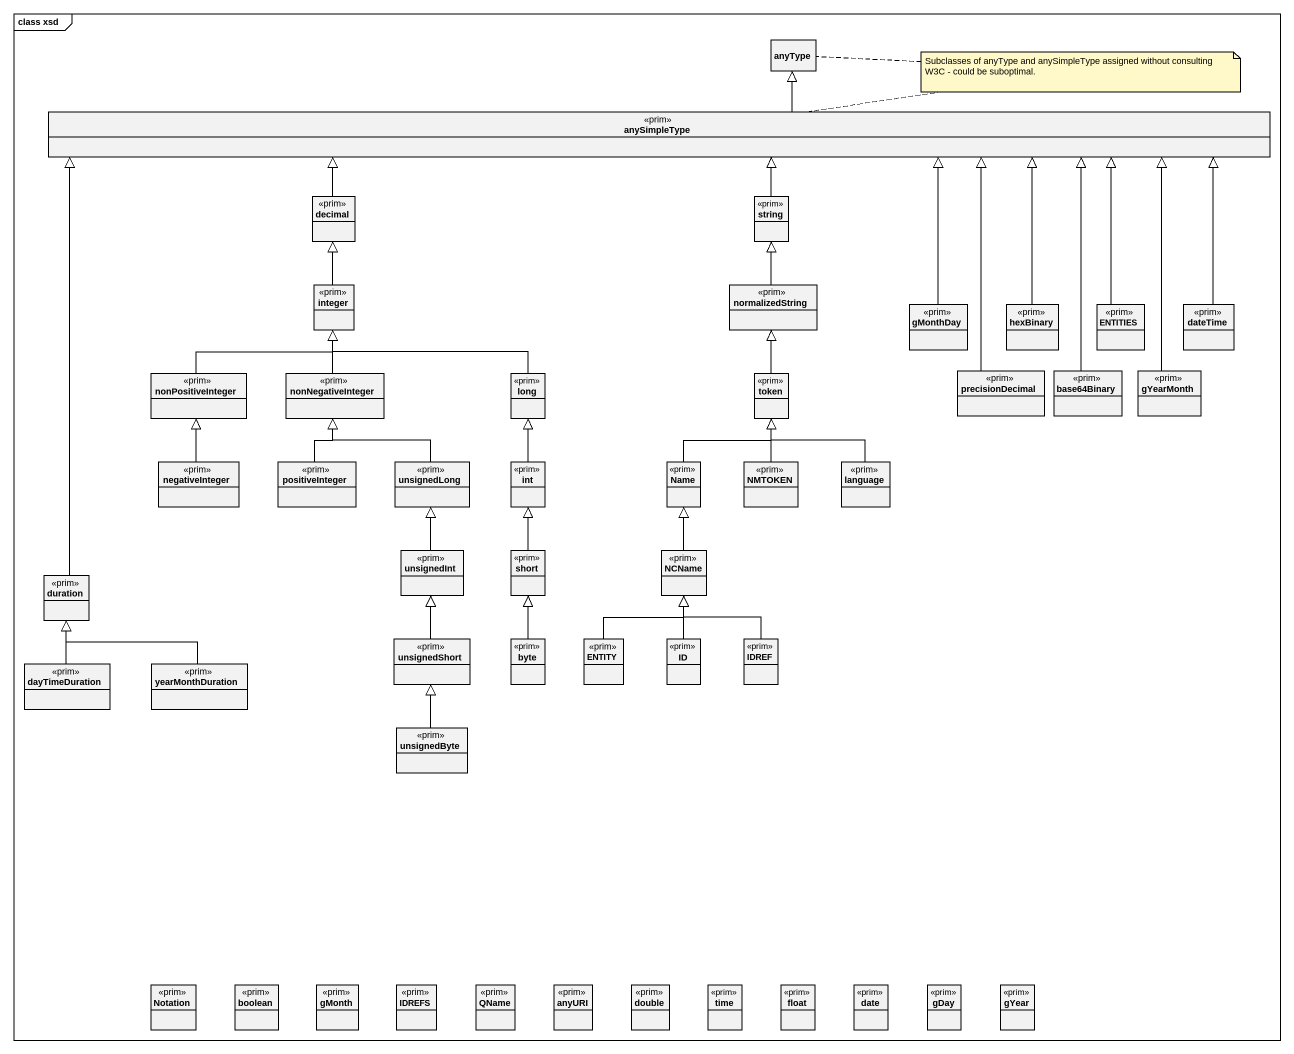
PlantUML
@startuml
mainframe class xsd
hide circle
hide empty members
class anyType
class anySimpleType <<prim>>
class decimal <<prim>>
class string <<prim>>
class integer <<prim>>
class normalizedString <<prim>>
class gMonthDay <<prim>>
class hexBinary <<prim>>
class ENTITIES <<prim>>
class dateTime <<prim>>
class nonPositiveInteger <<prim>>
class nonNegativeInteger <<prim>>
class long <<prim>>
class token <<prim>>
class precisionDecimal <<prim>>
class base64Binary <<prim>>
class gYearMonth <<prim>>
class negativeInteger <<prim>>
class positiveInteger <<prim>>
class unsignedLong <<prim>>
class int <<prim>>
class Name <<prim>>
class NMTOKEN <<prim>>
class language <<prim>>
class duration <<prim>>
class unsignedInt <<prim>>
class short <<prim>>
class NCName <<prim>>
class unsignedShort <<prim>>
class byte <<prim>>
class "ENTITY" as ENTITY_ <<prim>>
class ID <<prim>>
class IDREF <<prim>>
class dayTimeDuration <<prim>>
class yearMonthDuration <<prim>>
class unsignedByte <<prim>>
class Notation <<prim>>
class boolean <<prim>>
class gMonth <<prim>>
class IDREFS <<prim>>
class QName <<prim>>
class anyURI <<prim>>
class double <<prim>>
class time <<prim>>
class float <<prim>>
class date <<prim>>
class gDay <<prim>>
class gYear <<prim>>
anySimpleType -right-|> anyType
decimal -right-|> anySimpleType
string -up-|> anySimpleType
integer -up-|> decimal
normalizedString -up-|> string
gMonthDay -up-|> anySimpleType
hexBinary -left-|> anySimpleType
ENTITIES -left-|> anySimpleType
dateTime -left-|> anySimpleType
nonPositiveInteger -up-|> integer
nonNegativeInteger -up-|> integer
long -left-|> integer
token -up-|> normalizedString
precisionDecimal -up-|> anySimpleType
base64Binary -up-|> anySimpleType
gYearMonth -left-|> anySimpleType
negativeInteger -up-|> nonPositiveInteger
positiveInteger -up-|> nonNegativeInteger
unsignedLong -up-|> nonNegativeInteger
int -up-|> long
Name -up-|> token
NMTOKEN -up-|> token
language -up-|> token
duration -up-|> anySimpleType
unsignedInt -up-|> unsignedLong
short -up-|> int
NCName -up-|> Name
unsignedShort -up-|> unsignedInt
byte -up-|> short
ENTITY_ -up-|> NCName
ID -up-|> NCName
IDREF -up-|> NCName
dayTimeDuration -up-|> duration
yearMonthDuration -up-|> duration
unsignedByte -up-|> unsignedShort
note as N1
  Subclasses of anyType and anySimpleType assigned without consulting W3C - could be suboptimal.
end note
N1 .. anyType
N1 .. anySimpleType
@enduml
